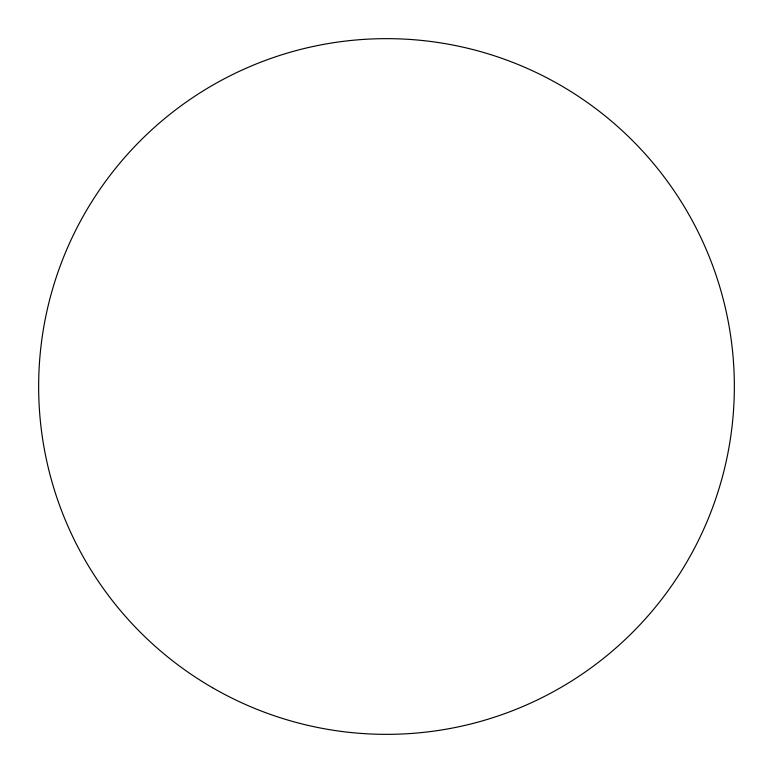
<?xml version="1.0" encoding="UTF-8"?>
<svg xmlns="http://www.w3.org/2000/svg" width="773" height="773" viewBox="0 0 773 773"><rect width="100%" height="100%" fill="white"/><g stroke="black" fill="none" stroke-linecap="round" stroke-linejoin="round"><path stroke-width="1.16" d="M212.575 687.748A347.85 347.85 0 0 0 734.35 386.5A347.85 347.85 0 0 0 212.575 85.252A347.85 347.85 0 0 0 212.575 687.748"/></g></svg>
